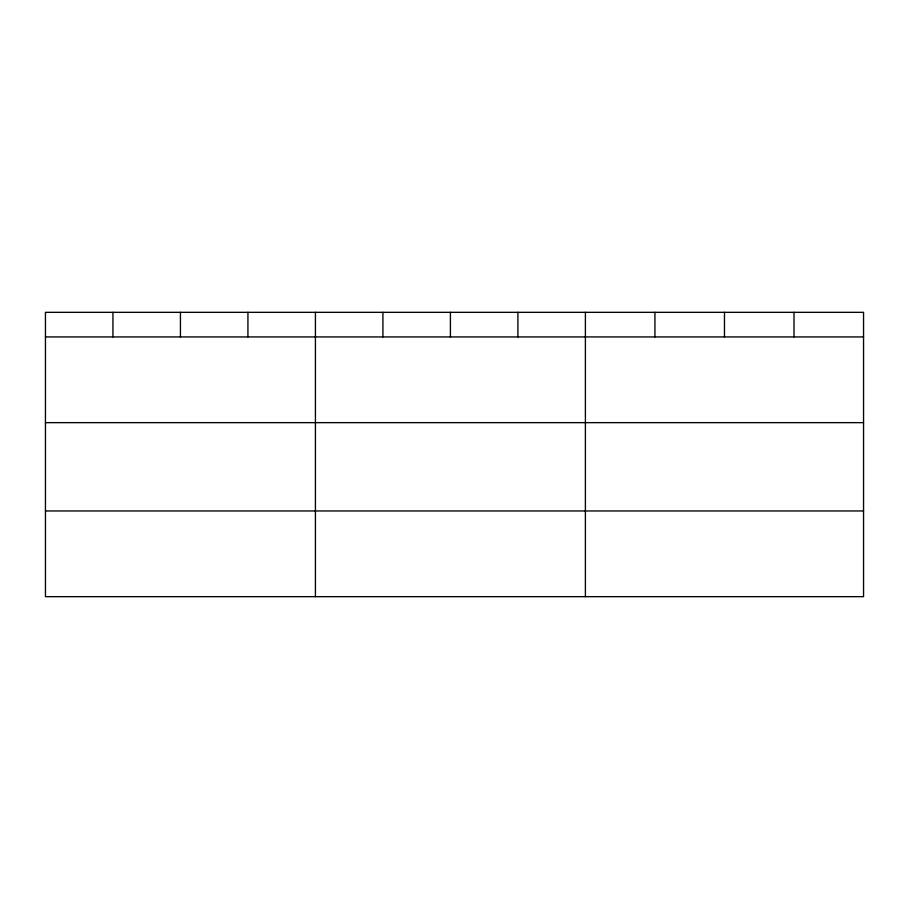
<?xml version="1.0" encoding="UTF-8"?>
<svg xmlns="http://www.w3.org/2000/svg" width="909" height="909" viewBox="0 0 909 909"><rect width="100%" height="100%" fill="white"/><g stroke="black" fill="none" stroke-linecap="round" stroke-linejoin="round"><path stroke-width="1.36" d="M863.55 422.651L863.55 312.332L45.45 312.332L45.45 596.668L863.55 596.668L863.55 422.651L45.45 422.651M45.45 336.932L863.55 336.932M45.45 510.96L863.55 510.96M794.011 312.332L794.011 336.932M724.473 312.332L724.473 336.932M654.934 312.332L654.934 336.932M585.396 312.332L585.396 596.668M517.903 312.332L517.903 336.932M450.409 312.332L450.409 336.932M382.916 312.332L382.916 336.932M315.423 312.332L315.423 596.668M247.93 312.332L247.93 336.932M180.437 312.332L180.437 336.932M112.943 312.332L112.943 336.932"/></g></svg>
